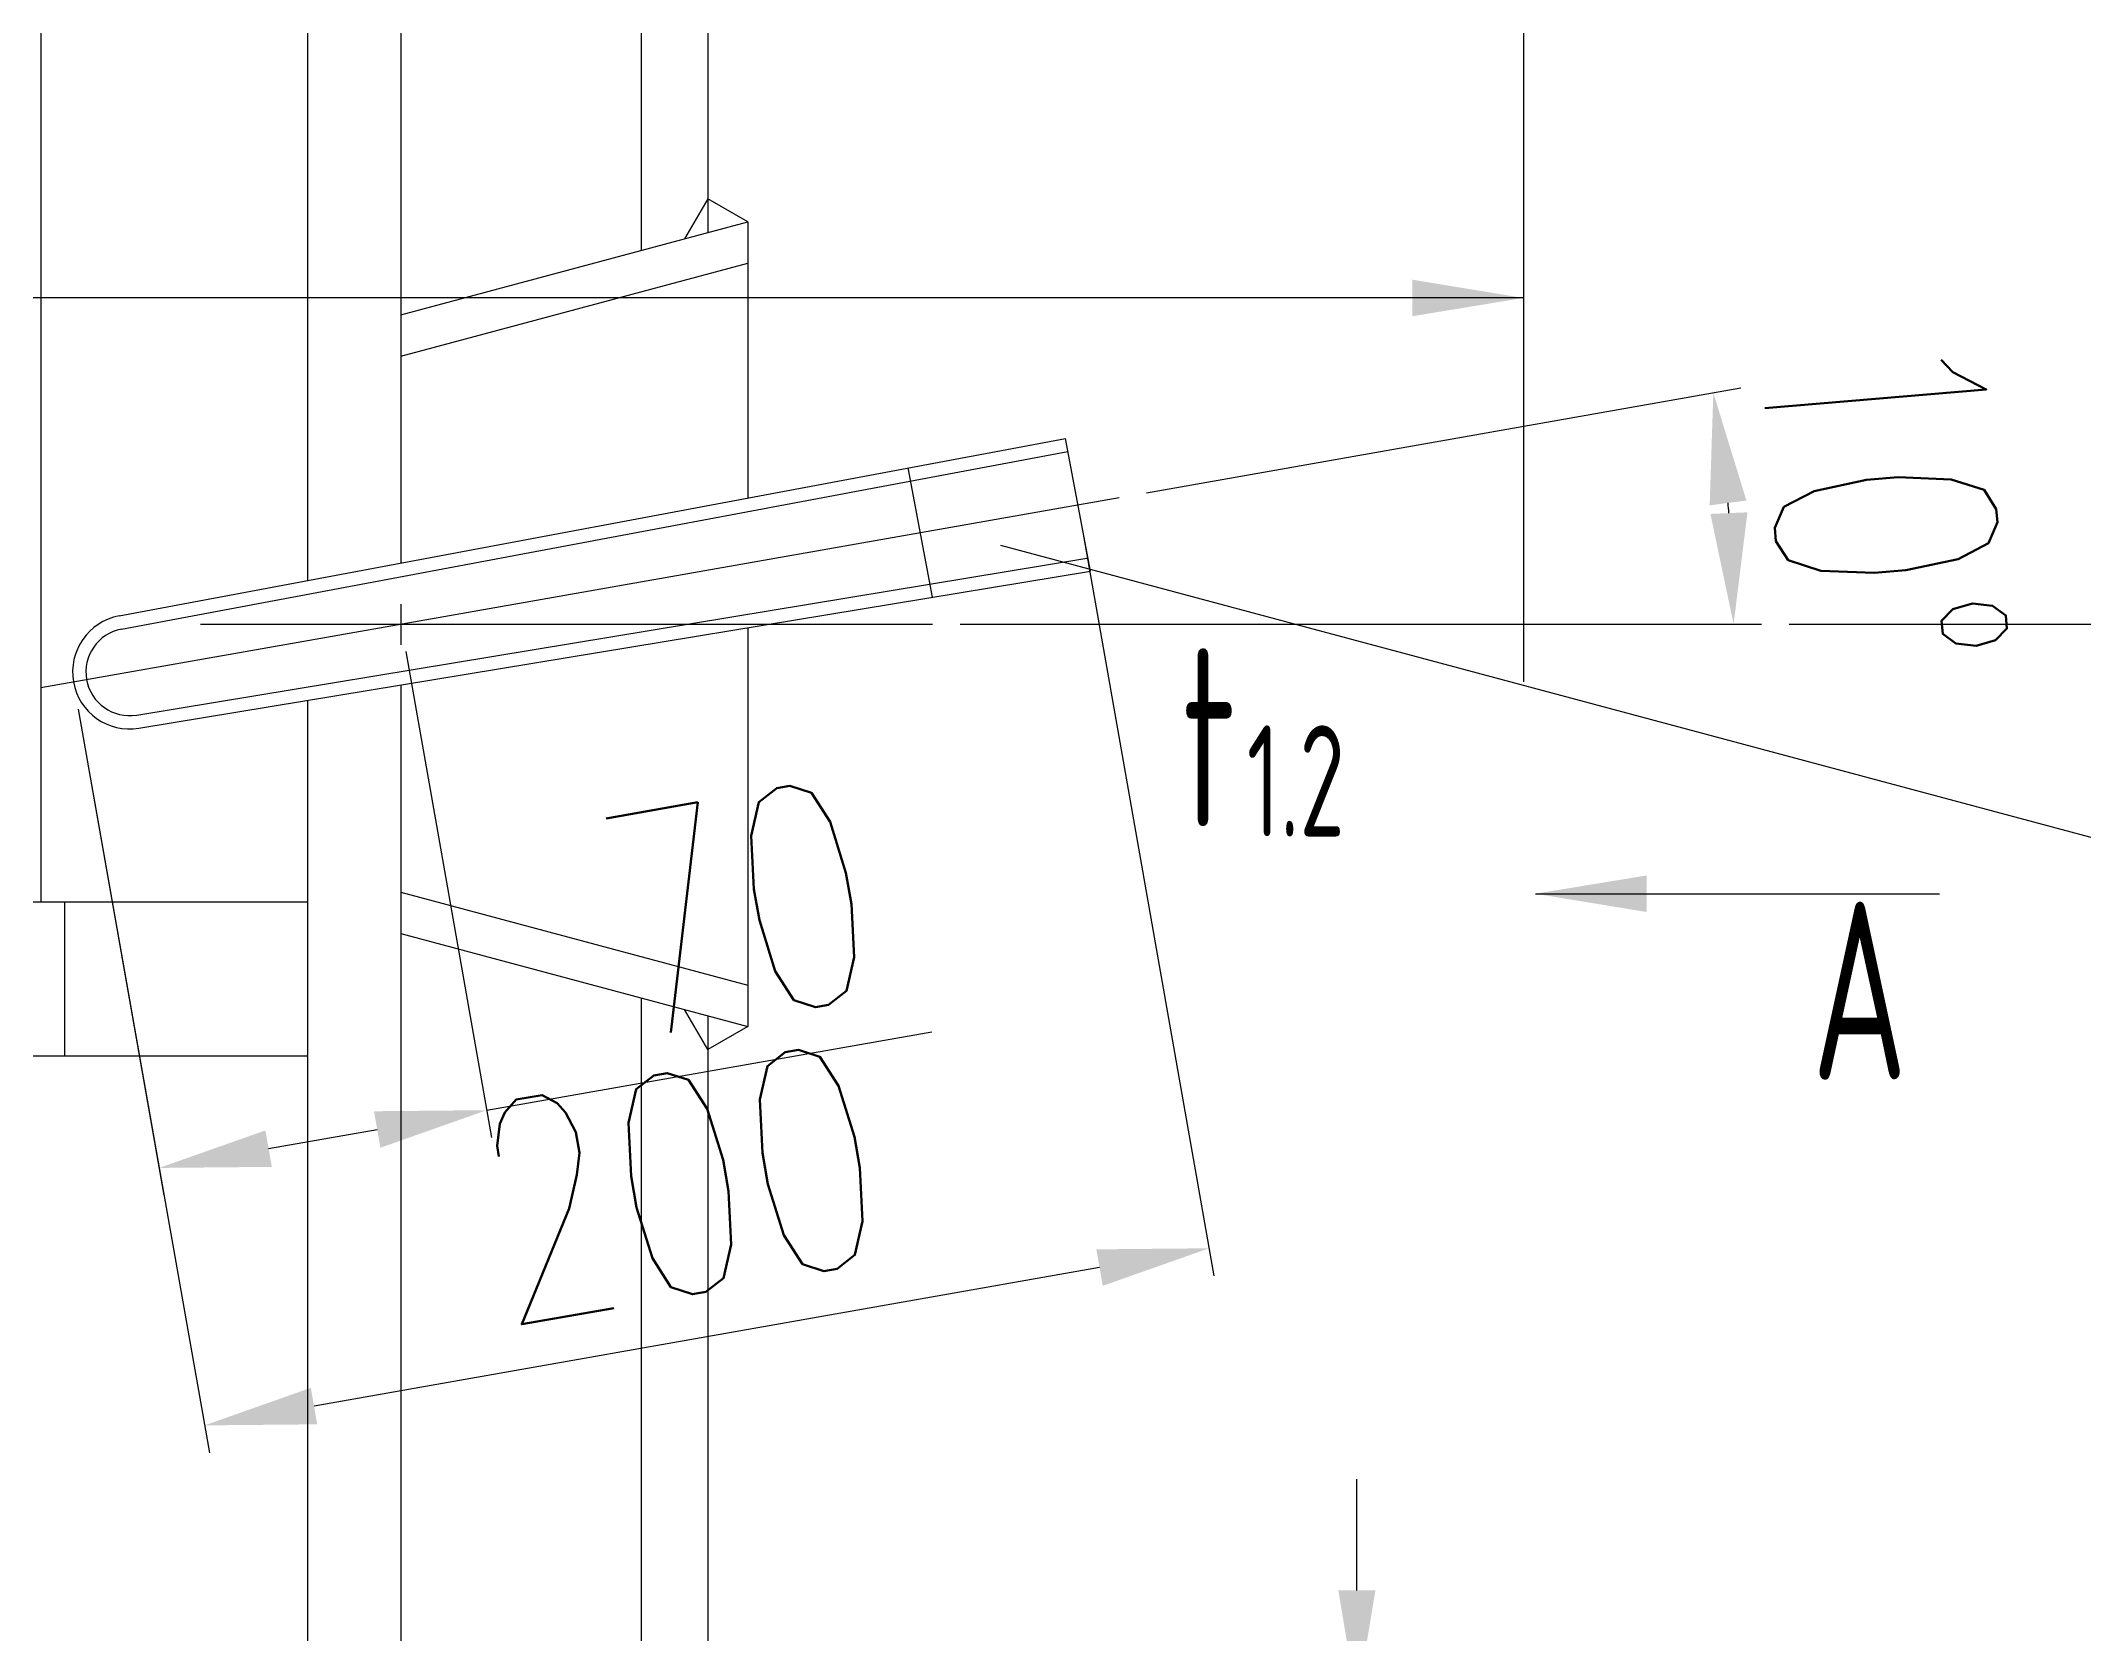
# Model space of a CAD drawing. Extents: x 174 to 768, y -773 to 68.
# Drawn here: x 432.31 to 478.25, y -325.8 to -289.98 of the extents above; entities that cross this region are included whole.
import ezdxf

# ---------------------------------------------------------------- set-up
doc = ezdxf.new("R2010")
doc.units = 0
doc.header["$MEASUREMENT"] = 0
doc.layers.get('DEFPOINTS').update_dxf_attribs({"linetype": 'CONTINUOUS', "lineweight": 30})
doc.layers.add('DIM', color=7, linetype='CONTINUOUS')
doc.styles.add('HZ5', font='romans.shx', dxfattribs={"width": 0.7, "height": 5, "bigfont": 'hztxt.shx'})
doc.styles.add('J_BigFont', font='gbenor.shx', dxfattribs={"bigfont": 'gbcbig.shx'})
doc.dimstyles.new('机械制图iso', dxfattribs={"dimscale": 0, "dimtxt": 0.18, "dimasz": 2.5, "dimexe": 0.625, "dimexo": 0.625, "dimgap": 1, "dimtad": 1, "dimdec": 4, "dimzin": 0, "dimdsep": 46, "dimtxsty": 'HZ5', "dimcen": 0, "dimadec": 0, "dimazin": 0, "dimtfac": 1, "dimtdec": 4, "dimtmove": 0, "dimatfit": 2, "dimfxl": 0, "dimtolj": 1, "dimtzin": 0, "dimarcsym": 0})

# ---------------------------------------------------------------- blocks, each defined once
blk = doc.blocks.new('*D28')
at = {"layer": 'DEFPOINTS', "color": 0}
for p in [(440.413, -327.34), (440.413, -333.34), (461.913, -333.34)]:
    blk.add_point(p, dxfattribs=at)
at = {"layer": 'DIM', "color": 0, "lineweight": -2}
for p, q in [((461.913, -324.84), (461.913, -322.34)), ((441.038, -327.34), (462.538, -327.34)), ((461.913, -327.34), (461.913, -333.34)), ((441.038, -333.34), (462.538, -333.34)), ((461.913, -335.84), (461.913, -346.006))]:
    blk.add_line(p, q, dxfattribs=at)
at = {"layer": 'DIM', "color": 0}
for points in [[(461.496, -324.84), (462.33, -324.84), (461.913, -327.34)], [(461.496, -335.84), (462.33, -335.84), (461.913, -333.34)]]:
    blk.add_solid(points, dxfattribs=at)
at = {"layer": 'DIM', "color": 0, "insert": (458.413, -342.173), "char_height": 5, "attachment_point": 5, "rotation": 90, "style": 'HZ5'}
blk.add_mtext('\\A1;40', dxfattribs=at)
blk = doc.blocks.new('*D55')
at = {"layer": 'DEFPOINTS', "color": 0}
for p in [(440.413, -207.34), (440.413, -327.34), (492.811, -327.34)]:
    blk.add_point(p, dxfattribs=at)
at = {"layer": 'DIM', "color": 0, "lineweight": -2}
for p, q in [((441.038, -207.34), (493.436, -207.34)), ((492.811, -209.84), (492.811, -324.84)), ((441.038, -327.34), (493.436, -327.34))]:
    blk.add_line(p, q, dxfattribs=at)
at = {"layer": 'DIM', "color": 0}
for points in [[(492.394, -209.84), (493.228, -209.84), (492.811, -207.34)], [(492.394, -324.84), (493.228, -324.84), (492.811, -327.34)]]:
    blk.add_solid(points, dxfattribs=at)
at = {"layer": 'DIM', "color": 0, "insert": (489.311, -267.34), "char_height": 5, "attachment_point": 5, "rotation": 90, "style": 'HZ5'}
blk.add_mtext('\\A1;800', dxfattribs=at)
blk = doc.blocks.new('*D64')
at = {"layer": 'DEFPOINTS', "color": 0}
for p in [(359.046, 49.37), (318.446, -400.395), (498.697, -400.395)]:
    blk.add_point(p, dxfattribs=at)
at = {"layer": 'DIM', "color": 0, "lineweight": -2}
for p, q in [((359.671, 49.37), (499.322, 49.37)), ((498.697, 46.87), (498.697, -397.895)), ((319.071, -400.395), (499.322, -400.395))]:
    blk.add_line(p, q, dxfattribs=at)
at = {"layer": 'DIM', "color": 0}
for points in [[(498.28, 46.87), (499.114, 46.87), (498.697, 49.37)], [(498.28, -397.895), (499.114, -397.895), (498.697, -400.395)]]:
    blk.add_solid(points, dxfattribs=at)
at = {"layer": 'DIM', "color": 0, "insert": (495.197, -175.512), "char_height": 5, "attachment_point": 5, "rotation": 90, "style": 'HZ5'}
blk.add_mtext('\\A1;~3085', dxfattribs=at)
blk = doc.blocks.new('*D160')
at = {"layer": 'DEFPOINTS', "color": 0}
for p in [(470.183, -299.624), (456.564, -300.256), (435.901, -303.104), (452.368, -303.104), (432.313, -304.532)]:
    blk.add_point(p, dxfattribs=at)
at = {"layer": 'DIM', "color": 0, "lineweight": -2}
for p, q in [((457.18, -300.147), (470.546, -297.791)), ((452.993, -303.104), (471.011, -303.104))]:
    blk.add_line(p, q, dxfattribs=at)
blk.add_arc((440.413, -303.104), 29.973, 4.7804, 5.2196, dxfattribs=at)
at = {"layer": 'DIM', "color": 0}
for points in [[(469.848, -300.432), (470.674, -300.322), (469.93, -297.899)], [(470.698, -300.589), (469.865, -300.624), (470.386, -303.104)]]:
    blk.add_solid(points, dxfattribs=at)
at = {"layer": 'DIM', "color": 0, "insert": (473.766, -300.277), "char_height": 5, "attachment_point": 5, "rotation": 274.8447, "style": 'HZ5'}
blk.add_mtext('\\A1;10°', dxfattribs=at)
blk = doc.blocks.new('*D161')
at = {"layer": 'DEFPOINTS', "color": 0}
for p in [(440.413, -207.34), (485.919, -207.34), (471.011, -303.104)]:
    blk.add_point(p, dxfattribs=at)
at = {"layer": 'DIM', "color": 0, "lineweight": -2}
for p, q in [((441.038, -207.34), (486.544, -207.34)), ((485.919, -300.604), (485.919, -209.84)), ((471.636, -303.104), (486.544, -303.104))]:
    blk.add_line(p, q, dxfattribs=at)
at = {"layer": 'DIM', "color": 0}
for points in [[(485.502, -209.84), (486.336, -209.84), (485.919, -207.34)], [(485.502, -300.604), (486.336, -300.604), (485.919, -303.104)]]:
    blk.add_solid(points, dxfattribs=at)
at = {"layer": 'DIM', "color": 0, "insert": (482.419, -255.222), "char_height": 5, "attachment_point": 5, "rotation": 90, "style": 'HZ5'}
blk.add_mtext('\\A1;650', dxfattribs=at)
blk = doc.blocks.new('*D162')
at = {"layer": 'DEFPOINTS', "color": 0}
for p in [(455.638, -300.419), (433.046, -304.403), (435.995, -321.129)]:
    blk.add_point(p, dxfattribs=at)
at = {"layer": 'DIM', "color": 0, "lineweight": -2}
for p, q in [((455.747, -301.035), (458.696, -317.761)), ((433.154, -305.018), (436.104, -321.744)), ((456.125, -317.579), (438.457, -320.695))]:
    blk.add_line(p, q, dxfattribs=at)
at = {"layer": 'DIM', "color": 0}
for points in [[(456.053, -317.169), (456.198, -317.989), (458.588, -317.145)], [(438.385, -320.284), (438.529, -321.105), (435.995, -321.129)]]:
    blk.add_solid(points, dxfattribs=at)
at = {"layer": 'DIM', "color": 0, "insert": (446.684, -315.69), "char_height": 5, "attachment_point": 5, "rotation": 10, "style": 'HZ5'}
blk.add_mtext('\\A1;200', dxfattribs=at)
blk = doc.blocks.new('*D163')
at = {"layer": 'DEFPOINTS', "color": 0}
for p in [(440.413, -303.104), (433.046, -304.403), (442.341, -314.038)]:
    blk.add_point(p, dxfattribs=at)
at = {"layer": 'DIM', "color": 0, "lineweight": -2}
for p, q in [((440.521, -303.719), (442.449, -314.654)), ((433.154, -305.018), (435.082, -315.953)), ((442.341, -314.038), (452.353, -312.273)), ((437.436, -314.903), (439.879, -314.472))]:
    blk.add_line(p, q, dxfattribs=at)
at = {"layer": 'DIM', "color": 0}
for points in [[(439.806, -314.062), (439.951, -314.883), (442.341, -314.038)], [(437.364, -314.493), (437.508, -315.313), (434.974, -315.337)]]:
    blk.add_solid(points, dxfattribs=at)
at = {"layer": 'DIM', "color": 0, "insert": (447.97, -309.492), "char_height": 5, "attachment_point": 5, "rotation": 10, "style": 'HZ5'}
blk.add_mtext('\\A1;70', dxfattribs=at)

msp = doc.modelspace()

# ---------------------------------------------------------------- linework, layer by layer
at = {"layer": 'DIM'}
for p, q in [((438.31283, -201.33977), (438.31283, -302.12432)), ((440.41283, -201.33977), (440.41283, -301.73041)), ((432.31283, -224.47431), (432.31283, -309.34868)), ((447.31283, -238.60373), (447.31283, -294.29386)), ((445.81283, -239.22505), (445.81283, -294.69578)), ((447.31283, -293.53309), (446.79322, -294.43309)), ((448.21283, -294.0527), (447.31283, -293.53309)), ((440.41283, -296.14271), (448.21283, -294.0527)), ((448.21283, -294.0527), (448.21283, -300.26732)), ((440.41283, -297.07446), (448.21283, -294.98445)), ((434.07246, -302.91971), (455.35839, -298.92699)), ((455.91829, -301.91195), (455.35839, -298.92699)), ((434.12777, -303.21457), (455.4137, -299.22185)), ((452.36943, -302.49794), (451.82396, -299.58996)), ((453.89802, -301.32751), (500.93729, -313.93164)), ((434.46898, -305.14963), (455.83679, -301.62134)), ((434.51785, -305.44562), (455.91829, -301.91195)), ((440.41283, -302.65269), (440.41283, -303.56838)), ((448.21283, -303.18429), (448.21283, -312.15521)), ((440.41283, -304.47224), (440.41283, -333.33977)), ((438.31283, -304.81899), (438.31283, -333.33977)), ((440.41283, -309.13345), (448.21283, -311.22346)), ((428.07914, -309.34868), (438.31283, -309.34868)), ((432.84791, -309.34868), (432.84791, -312.81246)), ((440.41283, -310.0652), (448.21283, -312.15521)), ((445.81283, -311.51213), (445.81283, -337.08977)), ((447.31283, -312.67482), (446.79322, -311.77482)), ((447.31283, -311.91405), (447.31283, -337.08977)), ((448.21283, -312.15521), (447.31283, -312.67482)), ((428.07914, -312.81246), (438.31283, -312.81246))]:
    msp.add_line(p, q, dxfattribs=at)
at = {"layer": 'DIM', "ltscale": 15}
msp.add_line((465.65896, -274.75498), (465.65896, -304.4044), dxfattribs=at)
at = {"layer": 'DIM', "ltscale": 10}
for p, q in [((432.31283, -304.5322), (456.56441, -300.256)), ((435.90103, -303.10396), (452.3684, -303.10396))]:
    msp.add_line(p, q, dxfattribs=at)
at = {"layer": 'DIM'}
for radius in [1.28252, 0.98252]:
    msp.add_arc((434.30891, -304.18024), radius, 100.623828, 279.376172, dxfattribs=at)

# ---------------------------------------------------------------- texts
at = {"layer": 'DIM', "style": 'J_BigFont', "width": 0.7}
for s, height, p in [('t', 4, (457.97, -307.648)), ('1.2', 2.5, (459.43631, -307.88147)), ('A', 4, (472.14709, -313.34562))]:
    msp.add_text(s, height=height, dxfattribs=at).set_placement(p)

# ---------------------------------------------------------------- dimensions: what is measured, and where the dimension line sits
at = {"layer": 'DIM'}
for base, p1, p2, text, picture, middle in [((498.69715, -400.39498), (359.04617, 49.3703), (318.44567, -400.39498), '~3085', '*D64', (495.19715, -175.51234)), ((492.81112, -327.33977), (440.41283, -207.33977), (440.41283, -327.33977), '800', '*D55', (489.31112, -267.33977)), ((485.9191, -207.33977), (471.01066, -303.10396), (440.41283, -207.33977), '650', '*D161', (482.4191, -255.22186))]:
    dim = msp.add_linear_dim(base=base, p1=p1, p2=p2, angle=90, text=text, dimstyle='机械制图iso', override={"dimscale": 1}, dxfattribs=at)
    dim.commit()
    dim.dimension.update_dxf_attribs({"geometry": picture, "text_midpoint": middle})
dim = msp.add_angular_dim_2l(base=(470.18299, -299.62432), line1=((432.31283, -304.5322), (456.56441, -300.256)), line2=((435.90103, -303.10396), (452.3684, -303.10396)), dimstyle='机械制图iso', override={"dimscale": 1}, dxfattribs=at)
dim.commit()
dim.dimension.update_dxf_attribs({"geometry": '*D160', "text_midpoint": (470.27857, -300.57259), "dimtype": 162})
for p1, p2, distance, text, picture, middle in [((455.63831, -300.41929), (433.04588, -304.40295), 16.98375, '200', '*D162', (446.68352, -315.69002)), ((433.04588, -304.40295), (440.41283, -303.10396), -11.10296, '70', '*D163', (447.97019, -309.49164))]:
    dim = msp.add_aligned_dim(p1=p1, p2=p2, distance=distance, text=text, dimstyle='机械制图iso', override={"dimscale": 1}, dxfattribs=at)
    dim.commit()
    dim.dimension.update_dxf_attribs({"geometry": picture, "text_midpoint": middle})
dim = msp.add_linear_dim(base=(461.91308, -333.33977), p1=(440.41283, -327.33977), p2=(440.41283, -333.33977), angle=90, text='40', dimstyle='机械制图iso', override={"dimscale": 1}, dxfattribs=at)
dim.commit()
dim.dimension.update_dxf_attribs({"geometry": '*D28', "text_midpoint": (461.91308, -342.1731), "dimtype": 160})

# ---------------------------------------------------------------- leaders
for points in [[(465.65896, -295.76553), (325.42177, -295.76553)], [(465.92701, -309.16837), (475.01556, -309.16837)]]:
    msp.add_leader(points, dimstyle='机械制图iso', override={"dimscale": 1, "dimtad": 0}, dxfattribs=at)

doc.saveas('drawing.dxf')
